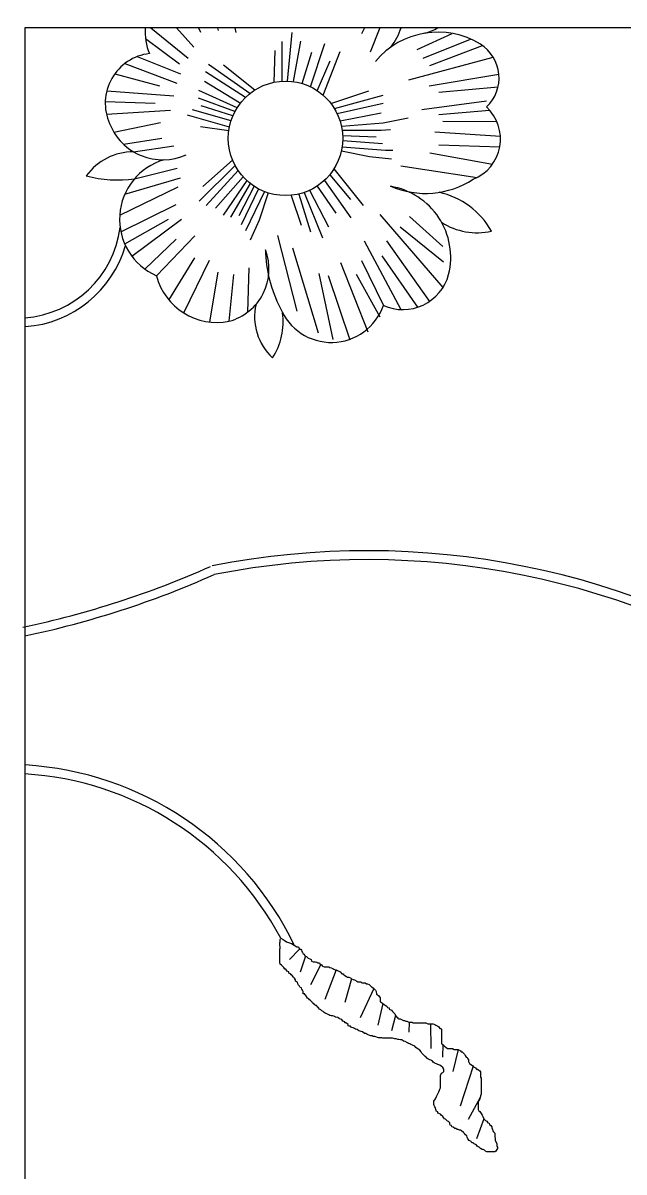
# Model space of a CAD drawing. Header units: millimetres. Extents: x 14385 to 129787, y 107826 to 186798.
# Drawn here: x 29549.1 to 29721, y 119612 to 119940.5 of the extents above; entities that cross this region are included whole.
import ezdxf

# ---------------------------------------------------------------- set-up
doc = ezdxf.new("R2010")
doc.units = ezdxf.units.MM
doc.header["$LTSCALE"] = 1000

msp = doc.modelspace()

# ---------------------------------------------------------------- linework, layer by layer
at = {"color": 251, "linetype": 'Continuous', "ltscale": 10}
for p, q in [((29585.69, 119939.15), (29596.43, 119930.44)), ((29593.01, 119939.15), (29598.01, 119933.61)), ((29599.34, 119939.15), (29599.93, 119937.83)), ((29604.76, 119939.15), (29604.99, 119938.37)), ((29609.74, 119939.15), (29610.06, 119937.74)), ((29646.86, 119939.15), (29645.95, 119937.4)), ((29651.16, 119939.15), (29648.39, 119932.14)), ((29584.19, 119936.06), (29593.89, 119928.85)), ((29623.25, 119923.86), (29623.26, 119935.17)), ((29624.84, 119923.87), (29626.11, 119937.8)), ((29626.49, 119923.73), (29628.61, 119935.29)), ((29661.9, 119932.89), (29671.84, 119937.51)), ((29663.59, 119930.45), (29677.08, 119935.91)), ((29621.02, 119923.57), (29621.31, 119932.58)), ((29628.95, 119923.19), (29631.74, 119932.16)), ((29631.38, 119922.24), (29635.5, 119934.67)), ((29634.95, 119919.89), (29639.88, 119932.37)), ((29665.46, 119928.38), (29680.52, 119934.02)), ((29578.25, 119928.87), (29593.15, 119923.31)), ((29581.85, 119930.88), (29594.21, 119926)), ((29614.01, 119920.31), (29602.17, 119928.66)), ((29633.31, 119921.14), (29636.96, 119929.65)), ((29659.46, 119924.25), (29683.59, 119930.76)), ((29575.38, 119925.91), (29588.19, 119922.51)), ((29612.77, 119919.2), (29601.38, 119926.5)), ((29615.44, 119921.32), (29606.52, 119928.41)), ((29665.27, 119922.56), (29685.26, 119925.88)), ((29611.04, 119917.65), (29601.04, 119923.73)), ((29668.09, 119920.68), (29685.02, 119922.23)), ((29573.12, 119921.05), (29592.31, 119919.65)), ((29609.78, 119915.22), (29599.33, 119919.02)), ((29610.4, 119916.27), (29599.45, 119921.2)), ((29637.21, 119917.49), (29648.02, 119921.09)), ((29638.2, 119916.04), (29652.19, 119919.84)), ((29572.69, 119918.08), (29586.97, 119917.55)), ((29573.04, 119914.38), (29591.36, 119915.53)), ((29608.66, 119912.56), (29597.65, 119915.63)), ((29609.16, 119913.91), (29600.06, 119916.76)), ((29639, 119914.58), (29652.19, 119917.54)), ((29663.21, 119915.8), (29681.71, 119918.24)), ((29668.09, 119914.3), (29682.58, 119915.61)), ((29608.18, 119910.74), (29596.22, 119914.15)), ((29639.83, 119912.48), (29651.57, 119914.82)), ((29652.19, 119911.9), (29659.29, 119913.36)), ((29669.21, 119912.42), (29684.65, 119912.37)), ((29575.09, 119909.32), (29588.5, 119912.04)), ((29608, 119909.63), (29599.89, 119910.81)), ((29640.22, 119911.01), (29652.19, 119911.9)), ((29640.44, 119909.81), (29651.57, 119909.81)), ((29651.57, 119909.81), (29654.28, 119910.02)), ((29666.96, 119909.42), (29685.68, 119908.17)), ((29577.88, 119905.84), (29588.82, 119907.6)), ((29640.58, 119908.37), (29650.11, 119907.93)), ((29640.59, 119906.93), (29651.98, 119906.05)), ((29668.09, 119905.66), (29685.5, 119905.12)), ((29580.76, 119903.66), (29592.31, 119905.38)), ((29640.21, 119903.95), (29648.23, 119902.29)), ((29640.42, 119905.06), (29652.82, 119904.17)), ((29648.23, 119902.29), (29654.49, 119901.67)), ((29652.82, 119904.17), (29654.91, 119904.17)), ((29665.46, 119903.41), (29683.39, 119900.12)), ((29581.03, 119895.92), (29593.26, 119899.03)), ((29609.84, 119899.71), (29599.54, 119889.51)), ((29609.09, 119901.29), (29600.55, 119893.75)), ((29657.21, 119899.65), (29679.05, 119896.34)), ((29578.29, 119891.59), (29594.21, 119896.18)), ((29610.71, 119898.29), (29601.52, 119888.36)), ((29612.11, 119896.51), (29604.19, 119887.54)), ((29636.87, 119897.11), (29642.84, 119890.02)), ((29638.08, 119898.78), (29646.42, 119888.27)), ((29576.81, 119885.57), (29593.57, 119893.64)), ((29613.18, 119895.44), (29606.4, 119885.53)), ((29614.11, 119894.65), (29608.52, 119885.02)), ((29615.29, 119893.8), (29610.88, 119885.34)), ((29616.52, 119893.07), (29611.56, 119882.78)), ((29631.09, 119892.65), (29636.49, 119882.2)), ((29633.3, 119893.88), (29638.57, 119886.11)), ((29635.35, 119895.5), (29642.89, 119884.8)), ((29618.23, 119892.28), (29612.77, 119881.11)), ((29619.3, 119891.9), (29616.7, 119884.14)), ((29625.82, 119891.22), (29628.71, 119882.68)), ((29628.03, 119891.59), (29631.33, 119880.77)), ((29629.56, 119892.03), (29634.82, 119879.08)), ((29577.15, 119880.76), (29592.94, 119888.56)), ((29578.26, 119877.31), (29590.72, 119884.41)), ((29580.28, 119873.83), (29594.47, 119884.41)), ((29616.7, 119884.14), (29614.1, 119878.41)), ((29651.2, 119885.75), (29669.25, 119864.86)), ((29659.64, 119885.19), (29669.21, 119876.55)), ((29587.29, 119868.23), (29598.33, 119879.68)), ((29621.93, 119879.74), (29627.47, 119858.06)), ((29657.02, 119882.18), (29669.4, 119872.23)), ((29583.99, 119870.15), (29592.94, 119878.73)), ((29626.25, 119876.17), (29633.53, 119851.93)), ((29646.7, 119878.24), (29657.24, 119858.57)), ((29653.08, 119878.24), (29665.4, 119860.88)), ((29590.9, 119861.26), (29598.33, 119873.33)), ((29595.14, 119857.59), (29602.45, 119872.7)), ((29651.76, 119873.92), (29661.98, 119859.21)), ((29613.44, 119857.85), (29613.86, 119870.48)), ((29639.94, 119872.04), (29647.73, 119852.22)), ((29645.95, 119872.61), (29652.24, 119859.77)), ((29602.56, 119855.01), (29604.99, 119869.21)), ((29608.16, 119855.25), (29609.42, 119868.57)), ((29633.75, 119868.85), (29637.74, 119850.05)), ((29636.38, 119868.29), (29642.58, 119849.93)), ((29644.45, 119868.66), (29651.19, 119856.47)), ((29622.56, 119677.51), (29622.72, 119677.84)), ((29622.56, 119676.86), (29622.56, 119677.51)), ((29622.72, 119676.37), (29622.56, 119676.86)), ((29622.56, 119675.72), (29622.72, 119676.04)), ((29622.56, 119671.8), (29622.56, 119675.72)), ((29622.72, 119678.49), (29622.89, 119678.82)), ((29622.72, 119677.84), (29622.72, 119678.49)), ((29622.72, 119676.04), (29622.72, 119676.37)), ((29622.89, 119678.82), (29623.54, 119678.49)), ((29623.54, 119678.49), (29623.86, 119678.33)), ((29623.86, 119678.33), (29624.52, 119677.84)), ((29624.52, 119677.84), (29625.98, 119677.35)), ((29628.27, 119675.72), (29625.41, 119672.8)), ((29625.98, 119677.35), (29627.45, 119676.37)), ((29627.45, 119676.37), (29627.94, 119676.37)), ((29627.94, 119676.37), (29628.27, 119675.72)), ((29628.27, 119675.72), (29628.59, 119675.72)), ((29628.59, 119675.72), (29628.76, 119675.39)), ((29629.98, 119673.68), (29628.39, 119669.13)), ((29628.76, 119675.39), (29628.92, 119675.06)), ((29628.92, 119675.06), (29629.08, 119674.74)), ((29629.08, 119674.74), (29629.25, 119674.41)), ((29629.25, 119674.41), (29629.57, 119674.25)), ((29629.57, 119674.25), (29629.74, 119673.76)), ((29629.74, 119673.76), (29630.23, 119673.6)), ((29630.23, 119673.6), (29630.71, 119673.11)), ((29630.71, 119673.11), (29631.2, 119672.94)), ((29631.2, 119672.94), (29631.53, 119672.78)), ((29631.53, 119672.78), (29631.69, 119672.29)), ((29631.69, 119672.29), (29632.18, 119672.13)), ((29622.72, 119671.47), (29622.56, 119671.8)), ((29623.05, 119671.15), (29622.72, 119671.47)), ((29623.37, 119670.82), (29623.05, 119671.15)), ((29623.7, 119670.49), (29623.37, 119670.82)), ((29624.03, 119670), (29623.7, 119670.49)), ((29624.35, 119670), (29624.03, 119670)), ((29624.52, 119669.68), (29624.35, 119670)), ((29624.84, 119669.35), (29624.52, 119669.68)), ((29625.17, 119669.19), (29624.84, 119669.35)), ((29625.17, 119668.86), (29625.17, 119669.19)), ((29634.3, 119671.31), (29631.36, 119665.47)), ((29632.18, 119672.13), (29632.84, 119672.13)), ((29632.84, 119672.13), (29633.16, 119671.96)), ((29633.16, 119671.96), (29633.49, 119671.8)), ((29633.49, 119671.8), (29633.98, 119671.8)), ((29633.98, 119671.8), (29634.14, 119671.31)), ((29634.14, 119671.31), (29634.47, 119671.31)), ((29634.47, 119671.31), (29634.79, 119670.82)), ((29634.79, 119670.82), (29635.28, 119670.66)), ((29635.28, 119670.66), (29636.59, 119670.66)), ((29638.71, 119669.84), (29635.46, 119661.36)), ((29636.59, 119670.66), (29636.91, 119670.49)), ((29636.91, 119670.49), (29637.24, 119670.33)), ((29637.24, 119670.33), (29637.73, 119670.17)), ((29637.73, 119670.17), (29638.05, 119670)), ((29638.05, 119670), (29638.38, 119669.84)), ((29638.38, 119669.84), (29638.71, 119669.84)), ((29638.71, 119669.84), (29639.85, 119669.19)), ((29639.85, 119669.19), (29640.34, 119668.7)), ((29625.66, 119668.7), (29625.17, 119668.86)), ((29625.82, 119668.37), (29625.66, 119668.7)), ((29626.15, 119668.21), (29625.82, 119668.37)), ((29626.47, 119667.72), (29626.15, 119668.21)), ((29626.8, 119667.39), (29626.47, 119667.72)), ((29627.13, 119666.9), (29626.8, 119667.39)), ((29627.13, 119666.58), (29627.13, 119666.9)), ((29627.62, 119666.25), (29627.13, 119666.58)), ((29627.78, 119665.76), (29627.62, 119666.25)), ((29627.94, 119665.43), (29627.78, 119665.76)), ((29640.34, 119668.7), (29640.83, 119668.7)), ((29640.83, 119668.7), (29640.83, 119668.37)), ((29640.83, 119668.37), (29641.15, 119668.21)), ((29641.15, 119668.21), (29641.64, 119667.88)), ((29643.11, 119667.23), (29641.21, 119660.42)), ((29641.64, 119667.88), (29641.97, 119667.72)), ((29641.97, 119667.72), (29642.3, 119667.72)), ((29642.3, 119667.72), (29642.78, 119667.56)), ((29642.78, 119667.56), (29643.11, 119667.23)), ((29643.11, 119667.23), (29643.6, 119667.07)), ((29643.6, 119667.07), (29643.93, 119666.9)), ((29643.93, 119666.9), (29644.58, 119666.58)), ((29644.58, 119666.58), (29644.91, 119666.41)), ((29644.91, 119666.41), (29645.72, 119666.41)), ((29645.72, 119666.41), (29646.05, 119666.09)), ((29646.05, 119666.09), (29647.03, 119666.09)), ((29647.03, 119666.09), (29647.35, 119665.76)), ((29647.35, 119665.76), (29647.68, 119665.76)), ((29647.68, 119665.76), (29648.17, 119665.6)), ((29628.27, 119665.11), (29627.94, 119665.43)), ((29628.43, 119664.78), (29628.27, 119665.11)), ((29628.76, 119664.62), (29628.43, 119664.78)), ((29628.92, 119664.29), (29628.76, 119664.62)), ((29629.08, 119663.96), (29628.92, 119664.29)), ((29629.25, 119663.64), (29629.08, 119663.96)), ((29629.25, 119662.98), (29629.25, 119663.64)), ((29629.74, 119662.98), (29629.25, 119662.98)), ((29629.74, 119662.66), (29629.74, 119662.98)), ((29630.06, 119662.49), (29629.74, 119662.66)), ((29630.23, 119662.17), (29630.06, 119662.49)), ((29649.47, 119664.45), (29645.56, 119656.07)), ((29648.17, 119665.6), (29648.82, 119664.94)), ((29648.82, 119664.94), (29649.31, 119664.62)), ((29649.31, 119664.62), (29649.64, 119664.29)), ((29649.64, 119664.29), (29649.96, 119663.96)), ((29649.96, 119663.96), (29650.12, 119663.64)), ((29650.12, 119663.64), (29650.29, 119662.82)), ((29650.29, 119662.82), (29650.78, 119662.49)), ((29650.78, 119662.49), (29651.27, 119661.84)), ((29630.55, 119661.68), (29630.23, 119662.17)), ((29630.88, 119661.51), (29630.55, 119661.68)), ((29631.04, 119661.19), (29630.88, 119661.51)), ((29631.37, 119661.03), (29631.04, 119661.19)), ((29631.86, 119660.54), (29631.37, 119661.03)), ((29632.02, 119660.21), (29631.86, 119660.54)), ((29632.35, 119660.21), (29632.02, 119660.21)), ((29632.51, 119659.88), (29632.35, 119660.21)), ((29632.84, 119659.56), (29632.51, 119659.88)), ((29633.16, 119659.56), (29632.84, 119659.56)), ((29633.32, 119659.23), (29633.16, 119659.56)), ((29633.65, 119658.9), (29633.32, 119659.23)), ((29652.08, 119660.21), (29650.59, 119654.01)), ((29651.27, 119661.84), (29651.27, 119660.7)), ((29651.27, 119660.7), (29651.59, 119660.54)), ((29651.59, 119660.54), (29652.08, 119660.21)), ((29652.08, 119660.21), (29652.41, 119659.88)), ((29652.41, 119659.88), (29652.73, 119659.72)), ((29652.73, 119659.72), (29653.22, 119659.39)), ((29653.22, 119659.39), (29653.39, 119659.07)), ((29633.98, 119658.58), (29633.65, 119658.9)), ((29634.3, 119658.41), (29633.98, 119658.58)), ((29634.63, 119658.09), (29634.3, 119658.41)), ((29634.96, 119657.92), (29634.63, 119658.09)), ((29635.28, 119657.6), (29634.96, 119657.92)), ((29635.61, 119657.43), (29635.28, 119657.6)), ((29636.26, 119657.11), (29635.61, 119657.43)), ((29636.59, 119656.94), (29636.26, 119657.11)), ((29636.91, 119656.78), (29636.59, 119656.94)), ((29637.24, 119656.62), (29636.91, 119656.78)), ((29637.73, 119656.62), (29637.24, 119656.62)), ((29638.22, 119656.45), (29637.73, 119656.62)), ((29638.54, 119656.29), (29638.22, 119656.45)), ((29639.2, 119656.13), (29638.54, 119656.29)), ((29639.69, 119655.8), (29639.2, 119656.13)), ((29653.39, 119659.07), (29653.88, 119658.9)), ((29653.88, 119658.9), (29653.88, 119658.58)), ((29653.88, 119658.58), (29654.53, 119658.25)), ((29655.67, 119656.78), (29654.49, 119652.4)), ((29654.53, 119658.25), (29654.85, 119657.92)), ((29654.85, 119657.92), (29655.51, 119657.27)), ((29655.51, 119657.27), (29655.67, 119656.78)), ((29655.67, 119656.78), (29655.83, 119656.45)), ((29655.83, 119656.45), (29656.16, 119656.29)), ((29656.16, 119656.29), (29656.32, 119655.96)), ((29656.32, 119655.96), (29656.65, 119655.8)), ((29640.34, 119655.64), (29639.69, 119655.8)), ((29640.66, 119655.15), (29640.34, 119655.64)), ((29641.15, 119654.98), (29640.66, 119655.15)), ((29641.15, 119654.66), (29641.15, 119654.98)), ((29641.48, 119654.66), (29641.15, 119654.66)), ((29642.13, 119654.17), (29641.48, 119654.66)), ((29642.13, 119653.84), (29642.13, 119654.17)), ((29642.46, 119653.68), (29642.13, 119653.84)), ((29642.78, 119653.68), (29642.46, 119653.68)), ((29643.11, 119653.35), (29642.78, 119653.68)), ((29643.6, 119653.19), (29643.11, 119653.35)), ((29643.93, 119653.03), (29643.6, 119653.19)), ((29644.25, 119652.86), (29643.93, 119653.03)), ((29644.74, 119652.7), (29644.25, 119652.86)), ((29645.23, 119652.37), (29644.74, 119652.7)), ((29656.65, 119655.8), (29656.97, 119655.8)), ((29656.97, 119655.8), (29657.63, 119655.47)), ((29657.63, 119655.47), (29657.95, 119655.31)), ((29657.95, 119655.31), (29658.28, 119655.31)), ((29658.28, 119655.31), (29658.61, 119655.15)), ((29658.61, 119655.15), (29658.93, 119655.15)), ((29658.93, 119655.15), (29659.26, 119654.98)), ((29659.26, 119654.98), (29659.58, 119654.82)), ((29659.58, 119654.82), (29659.52, 119651.95)), ((29659.58, 119654.82), (29660.4, 119654.82)), ((29660.4, 119654.82), (29660.73, 119654.66)), ((29660.73, 119654.66), (29664.31, 119654.66)), ((29664.31, 119654.66), (29664.97, 119654.33)), ((29664.97, 119654.33), (29666.44, 119654.33)), ((29665.7, 119654.33), (29665.77, 119647.3)), ((29666.44, 119654.33), (29666.92, 119654.17)), ((29666.92, 119654.17), (29667.25, 119654.01)), ((29667.25, 119654.01), (29667.74, 119653.68)), ((29667.74, 119653.68), (29668.07, 119653.52)), ((29668.07, 119653.52), (29668.39, 119653.03)), ((29668.39, 119653.03), (29668.72, 119653.03)), ((29668.72, 119653.03), (29668.88, 119652.7)), ((29668.88, 119652.7), (29668.88, 119648.62)), ((29646.21, 119652.05), (29645.23, 119652.37)), ((29646.86, 119651.56), (29646.21, 119652.05)), ((29647.19, 119651.56), (29646.86, 119651.56)), ((29647.51, 119651.39), (29647.19, 119651.56)), ((29647.84, 119651.23), (29647.51, 119651.39)), ((29648.33, 119651.07), (29647.84, 119651.23)), ((29648.66, 119650.9), (29648.33, 119651.07)), ((29648.98, 119650.9), (29648.66, 119650.9)), ((29649.31, 119650.74), (29648.98, 119650.9)), ((29649.8, 119650.74), (29649.31, 119650.74)), ((29650.78, 119650.41), (29649.8, 119650.74)), ((29651.76, 119650.41), (29650.78, 119650.41)), ((29652.08, 119650.25), (29651.76, 119650.41)), ((29654.85, 119650.25), (29652.08, 119650.25)), ((29655.51, 119650.09), (29654.85, 119650.25)), ((29655.83, 119650.09), (29655.51, 119650.09)), ((29656.32, 119649.92), (29655.83, 119650.09)), ((29656.65, 119649.92), (29656.32, 119649.92)), ((29657.14, 119649.76), (29656.65, 119649.92)), ((29657.46, 119649.76), (29657.14, 119649.76)), ((29657.95, 119649.43), (29657.46, 119649.76)), ((29658.44, 119649.27), (29657.95, 119649.43)), ((29659.1, 119648.94), (29658.44, 119649.27)), ((29659.42, 119648.78), (29659.1, 119648.94)), ((29659.75, 119648.62), (29659.42, 119648.78)), ((29660.07, 119648.45), (29659.75, 119648.62)), ((29660.56, 119648.29), (29660.07, 119648.45)), ((29661.22, 119647.97), (29660.56, 119648.29)), ((29661.54, 119647.64), (29661.22, 119647.97)), ((29661.87, 119647.31), (29661.54, 119647.64)), ((29662.36, 119646.99), (29661.87, 119647.31)), ((29662.68, 119646.82), (29662.36, 119646.99)), ((29663.01, 119646.33), (29662.68, 119646.82)), ((29663.17, 119646.01), (29663.01, 119646.33)), ((29663.5, 119645.68), (29663.17, 119646.01)), ((29668.88, 119648.62), (29669.21, 119648.45)), ((29669.21, 119648.45), (29669.14, 119644.84)), ((29669.21, 119648.45), (29669.7, 119647.97)), ((29669.7, 119647.97), (29670.19, 119647.64)), ((29670.19, 119647.64), (29670.51, 119647.31)), ((29670.51, 119647.31), (29671.98, 119647.31)), ((29671.98, 119647.31), (29672.47, 119646.99)), ((29673.61, 119646.99), (29672.12, 119640.72)), ((29672.47, 119646.99), (29673.61, 119646.99)), ((29673.61, 119646.99), (29674.26, 119646.66)), ((29674.26, 119646.66), (29674.43, 119646.33)), ((29674.43, 119646.33), (29674.75, 119646.33)), ((29674.75, 119646.33), (29675.08, 119646.01)), ((29675.08, 119646.01), (29675.41, 119645.68)), ((29663.83, 119645.35), (29663.5, 119645.68)), ((29664.15, 119645.03), (29663.83, 119645.35)), ((29664.48, 119644.86), (29664.15, 119645.03)), ((29664.64, 119644.54), (29664.48, 119644.86)), ((29664.97, 119644.37), (29664.64, 119644.54)), ((29665.29, 119644.21), (29664.97, 119644.37)), ((29665.95, 119643.88), (29665.29, 119644.21)), ((29666.27, 119643.72), (29665.95, 119643.88)), ((29666.44, 119643.39), (29666.27, 119643.72)), ((29666.76, 119643.23), (29666.44, 119643.39)), ((29667.09, 119643.07), (29666.76, 119643.23)), ((29667.41, 119642.9), (29667.09, 119643.07)), ((29667.74, 119642.74), (29667.41, 119642.9)), ((29668.39, 119642.58), (29667.74, 119642.74)), ((29675.41, 119645.68), (29675.57, 119645.35)), ((29675.57, 119645.35), (29675.9, 119644.86)), ((29675.9, 119644.86), (29676.22, 119644.7)), ((29676.22, 119644.7), (29676.38, 119644.37)), ((29676.38, 119644.37), (29676.55, 119644.05)), ((29676.55, 119644.05), (29676.55, 119643.56)), ((29676.55, 119643.56), (29676.87, 119643.07)), ((29676.87, 119643.07), (29677.2, 119642.74)), ((29677.2, 119642.74), (29677.69, 119642.41)), ((29668.72, 119642.25), (29668.39, 119642.58)), ((29668.56, 119639.64), (29668.88, 119640.29)), ((29668.56, 119636.05), (29668.56, 119639.64)), ((29669.21, 119641.92), (29668.72, 119642.25)), ((29668.88, 119640.29), (29669.21, 119640.46)), ((29669.53, 119641.44), (29669.21, 119641.92)), ((29669.21, 119640.46), (29669.53, 119640.78)), ((29669.53, 119640.78), (29669.53, 119641.44)), ((29677.85, 119642.25), (29674.18, 119630.86)), ((29677.69, 119642.41), (29678.02, 119642.09)), ((29678.02, 119642.09), (29678.51, 119641.76)), ((29678.51, 119641.76), (29678.83, 119641.44)), ((29678.83, 119641.44), (29679.16, 119641.44)), ((29679.16, 119641.44), (29679.48, 119641.11)), ((29679.48, 119641.11), (29679.81, 119640.95)), ((29679.81, 119640.95), (29679.97, 119640.62)), ((29679.97, 119640.62), (29679.97, 119639.15)), ((29679.97, 119639.15), (29680.14, 119638.82)), ((29680.14, 119638.82), (29680.14, 119634.25)), ((29666.6, 119632.29), (29667.09, 119632.95)), ((29667.09, 119632.95), (29667.41, 119633.6)), ((29667.41, 119633.6), (29667.58, 119633.93)), ((29667.58, 119633.93), (29667.9, 119634.58)), ((29667.9, 119634.58), (29668.07, 119634.91)), ((29668.07, 119634.91), (29668.23, 119635.39)), ((29668.23, 119635.39), (29668.39, 119635.72)), ((29668.39, 119635.72), (29668.56, 119636.05)), ((29679.89, 119633.35), (29676.47, 119626.97)), ((29679.81, 119632.95), (29679.48, 119632.46)), ((29679.97, 119633.76), (29679.81, 119632.95)), ((29680.14, 119634.25), (29679.97, 119633.76)), ((29666.6, 119631.31), (29666.6, 119632.29)), ((29666.76, 119630.99), (29666.6, 119631.31)), ((29666.92, 119630.66), (29666.76, 119630.99)), ((29667.09, 119630.33), (29666.92, 119630.66)), ((29667.25, 119629.84), (29667.09, 119630.33)), ((29667.41, 119629.35), (29667.25, 119629.84)), ((29679.48, 119632.46), (29679.32, 119632.13)), ((29679.32, 119632.13), (29679.32, 119629.84)), ((29679.32, 119629.84), (29679.48, 119629.52)), ((29667.74, 119629.19), (29667.41, 119629.35)), ((29667.74, 119628.86), (29667.74, 119629.19)), ((29668.07, 119628.7), (29667.74, 119628.86)), ((29668.56, 119628.54), (29668.07, 119628.7)), ((29668.72, 119628.21), (29668.56, 119628.54)), ((29669.21, 119627.89), (29668.72, 119628.21)), ((29669.37, 119627.56), (29669.21, 119627.89)), ((29669.7, 119627.23), (29669.37, 119627.56)), ((29670.02, 119627.07), (29669.7, 119627.23)), ((29670.51, 119626.58), (29670.02, 119627.07)), ((29670.84, 119626.42), (29670.51, 119626.58)), ((29671.17, 119626.09), (29670.84, 119626.42)), ((29680.95, 119627.23), (29678.83, 119621.47)), ((29679.48, 119629.52), (29679.81, 119629.35)), ((29679.81, 119629.35), (29679.97, 119629.03)), ((29679.97, 119629.03), (29680.14, 119628.7)), ((29680.14, 119628.7), (29680.46, 119628.21)), ((29680.46, 119628.21), (29680.63, 119627.89)), ((29680.63, 119627.89), (29680.95, 119627.23)), ((29680.95, 119627.23), (29681.44, 119626.74)), ((29681.44, 119626.74), (29681.77, 119626.58)), ((29681.77, 119626.58), (29682.09, 119626.09)), ((29671.17, 119625.76), (29671.17, 119626.09)), ((29671.33, 119625.44), (29671.17, 119625.76)), ((29671.65, 119625.27), (29671.33, 119625.44)), ((29671.82, 119624.95), (29671.65, 119625.27)), ((29672.14, 119624.78), (29671.82, 119624.95)), ((29672.63, 119624.46), (29672.14, 119624.78)), ((29672.96, 119624.46), (29672.63, 119624.46)), ((29673.29, 119624.13), (29672.96, 119624.46)), ((29673.61, 119624.13), (29673.29, 119624.13)), ((29673.94, 119623.97), (29673.61, 119624.13)), ((29674.26, 119623.97), (29673.94, 119623.97)), ((29674.59, 119623.8), (29674.26, 119623.97)), ((29675.08, 119623.31), (29674.59, 119623.8)), ((29675.41, 119622.99), (29675.08, 119623.31)), ((29675.73, 119622.66), (29675.41, 119622.99)), ((29682.09, 119626.09), (29682.42, 119625.93)), ((29682.42, 119625.93), (29682.58, 119625.6)), ((29682.58, 119625.6), (29682.91, 119625.27)), ((29682.91, 119625.27), (29683.24, 119624.95)), ((29683.24, 119624.95), (29683.24, 119624.62)), ((29683.24, 119624.62), (29683.4, 119624.13)), ((29683.4, 119624.13), (29683.56, 119623.8)), ((29683.56, 119623.8), (29683.72, 119623.48)), ((29683.72, 119623.48), (29684.05, 119623.15)), ((29684.05, 119623.15), (29684.05, 119622.17)), ((29676.06, 119622.33), (29675.73, 119622.66)), ((29676.22, 119622.01), (29676.06, 119622.33)), ((29676.38, 119621.52), (29676.22, 119622.01)), ((29676.71, 119621.03), (29676.38, 119621.52)), ((29677.36, 119620.7), (29676.71, 119621.03)), ((29677.53, 119620.38), (29677.36, 119620.7)), ((29677.85, 119620.38), (29677.53, 119620.38)), ((29678.18, 119620.05), (29677.85, 119620.38)), ((29678.51, 119619.89), (29678.18, 119620.05)), ((29678.83, 119619.72), (29678.51, 119619.89)), ((29678.99, 119619.4), (29678.83, 119619.72)), ((29684.05, 119622.17), (29684.21, 119621.52)), ((29684.21, 119621.52), (29684.21, 119621.03)), ((29684.21, 119621.03), (29684.54, 119620.38)), ((29684.54, 119620.38), (29684.7, 119620.05)), ((29684.7, 119620.05), (29684.7, 119619.4)), ((29679.32, 119619.23), (29678.99, 119619.4)), ((29679.65, 119619.07), (29679.32, 119619.23)), ((29679.97, 119618.74), (29679.65, 119619.07)), ((29680.46, 119618.42), (29679.97, 119618.74)), ((29680.79, 119618.42), (29680.46, 119618.42)), ((29681.11, 119618.25), (29680.79, 119618.42)), ((29681.44, 119617.93), (29681.11, 119618.25)), ((29681.77, 119617.76), (29681.44, 119617.93)), ((29684.05, 119617.76), (29681.77, 119617.76)), ((29684.38, 119617.93), (29684.05, 119617.76)), ((29684.7, 119618.42), (29684.38, 119617.93)), ((29684.7, 119619.4), (29684.87, 119619.07)), ((29684.87, 119618.74), (29684.7, 119618.42)), ((29684.87, 119619.07), (29684.87, 119618.74))]:
    msp.add_line(p, q, dxfattribs=at)
at = {"color": 252}
msp.add_lwpolyline([(29549.67, 117854.15), (30509.67, 117854.15), (30509.67, 119939.15), (29549.67, 119939.15)], close=True, dxfattribs=at)
at = {"color": 251, "linetype": 'Continuous', "ltscale": 10}
for centre, radius, start, end in [((29547.54, 119885.79), 29.64, 274.1244, 352.6319), ((29547.54, 119885.79), 32.19, 274.1244, 343.8669), ((29647.52, 119561.51), 228.12, 56.0734, 101.1793), ((29494.88, 120026.76), 264.61, 281.8343, 294.0559), ((29647.52, 119561.51), 225.56, 56.0734, 101.1793), ((29494.88, 120026.76), 267.17, 281.8343, 294.0559), ((29544.35, 119636.99), 91.54, 25.8475, 86.5689), ((29544.35, 119636.99), 88.98, 28.0406, 86.5689)]:
    msp.add_arc(centre, radius, start, end, dxfattribs=at)
for centre, major_axis, start_param, end_param in [((29599.93, 119937.83), (-11.21, 11.21), 0.701987, 1.180164), ((29667.76, 119914.79), (-23.08, 0.01), 4.1566, 5.593576), ((29640.08, 119944.72), (-12.81, 12.81), 3.265101, 3.614576), ((29660.76, 119950.93), (-9.73, 9.73), 2.595983, 2.898968), ((29674, 119924.77), (11.31, 0.01), -0.821306, 1.016761), ((29586.97, 119917.55), (14.29, 0), 1.68708, 3.561252), ((29624.23, 119907.51), (-16.37, 0), 1.570895, 7.85408), ((29673.26, 119907.35), (12.44, 0), -1.186472, 0.82493), ((29589.07, 119917.64), (-16.26, 0.01), 0.373453, 1.998165), ((29580.69, 119887.07), (-11.73, 11.73), -0.789264, 0.158211), ((29594.47, 119884.41), (-17.7, 0.01), -1.284708, 1.153786), ((29576.36, 119930.67), (-24.79, 24.79), 2.093768, 2.489781), ((29664.19, 119917.1), (25.33, 0.01), 4.308669, 5.285168), ((29650.88, 119873.49), (-20.59, 0.02), 2.902097, 4.548803), ((29663.11, 119869.6), (23.04, 0), 0.517055, 1.350042), ((29678.98, 119899.13), (-13.16, 13.16), 1.781167, 2.581121), ((29604.12, 119870.1), (-15.39, 0.01), 1.836377, 3.510698), ((29655.61, 119876.33), (-37.14, 0.03), 0.019089, 0.484262), ((29604.6, 119872.78), (-17.89, 0.01), 0.257702, 1.771478), ((29657.83, 119872.06), (13.5, 0.01), 4.284699, 6.022805), ((29631.37, 119856.5), (-15.98, 0), -0.224821, 0.824234), ((29637.35, 119864.9), (15.74, 0), 3.521229, 5.950984), ((29604.7, 119855.05), (13.34, 13.34), 4.921855, 5.636031)]:
    msp.add_ellipse(centre, major_axis=major_axis, ratio=1, start_param=start_param, end_param=end_param, dxfattribs=at)

doc.saveas('drawing.dxf')
